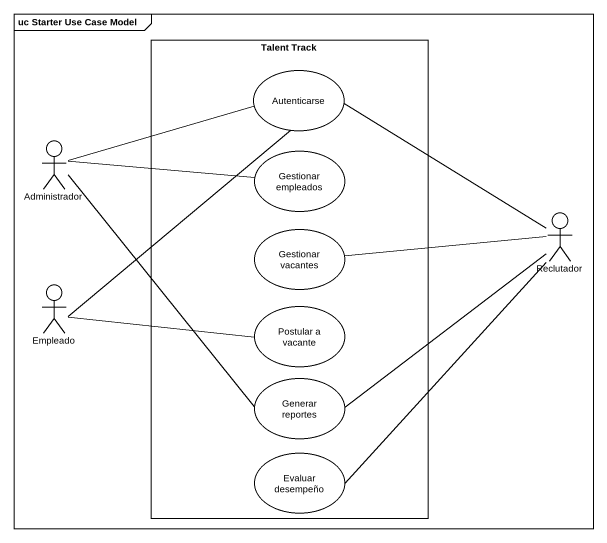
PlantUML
@startuml
mainframe uc Starter Use Case Model
rectangle "Talent Track" as Talent_Track {
  usecase Autenticarse
  usecase "Gestionar empleados" as Gestionar_empleados
  usecase "Gestionar vacantes" as Gestionar_vacantes
  usecase "Postular a vacante" as Postular_a_vacante
  usecase "Generar reportes" as Generar_reportes
  usecase "Evaluar desempeño" as Evaluar_desempeño
}
actor Administrador
actor Reclutador
actor Empleado
Autenticarse -right- Reclutador
Autenticarse -- Empleado
Administrador -right- Autenticarse
Administrador -right- Gestionar_empleados
Administrador -- Generar_reportes
Gestionar_vacantes -right- Reclutador
Postular_a_vacante -left- Empleado
Generar_reportes -up- Reclutador
Evaluar_desempeño -up- Reclutador
@enduml
